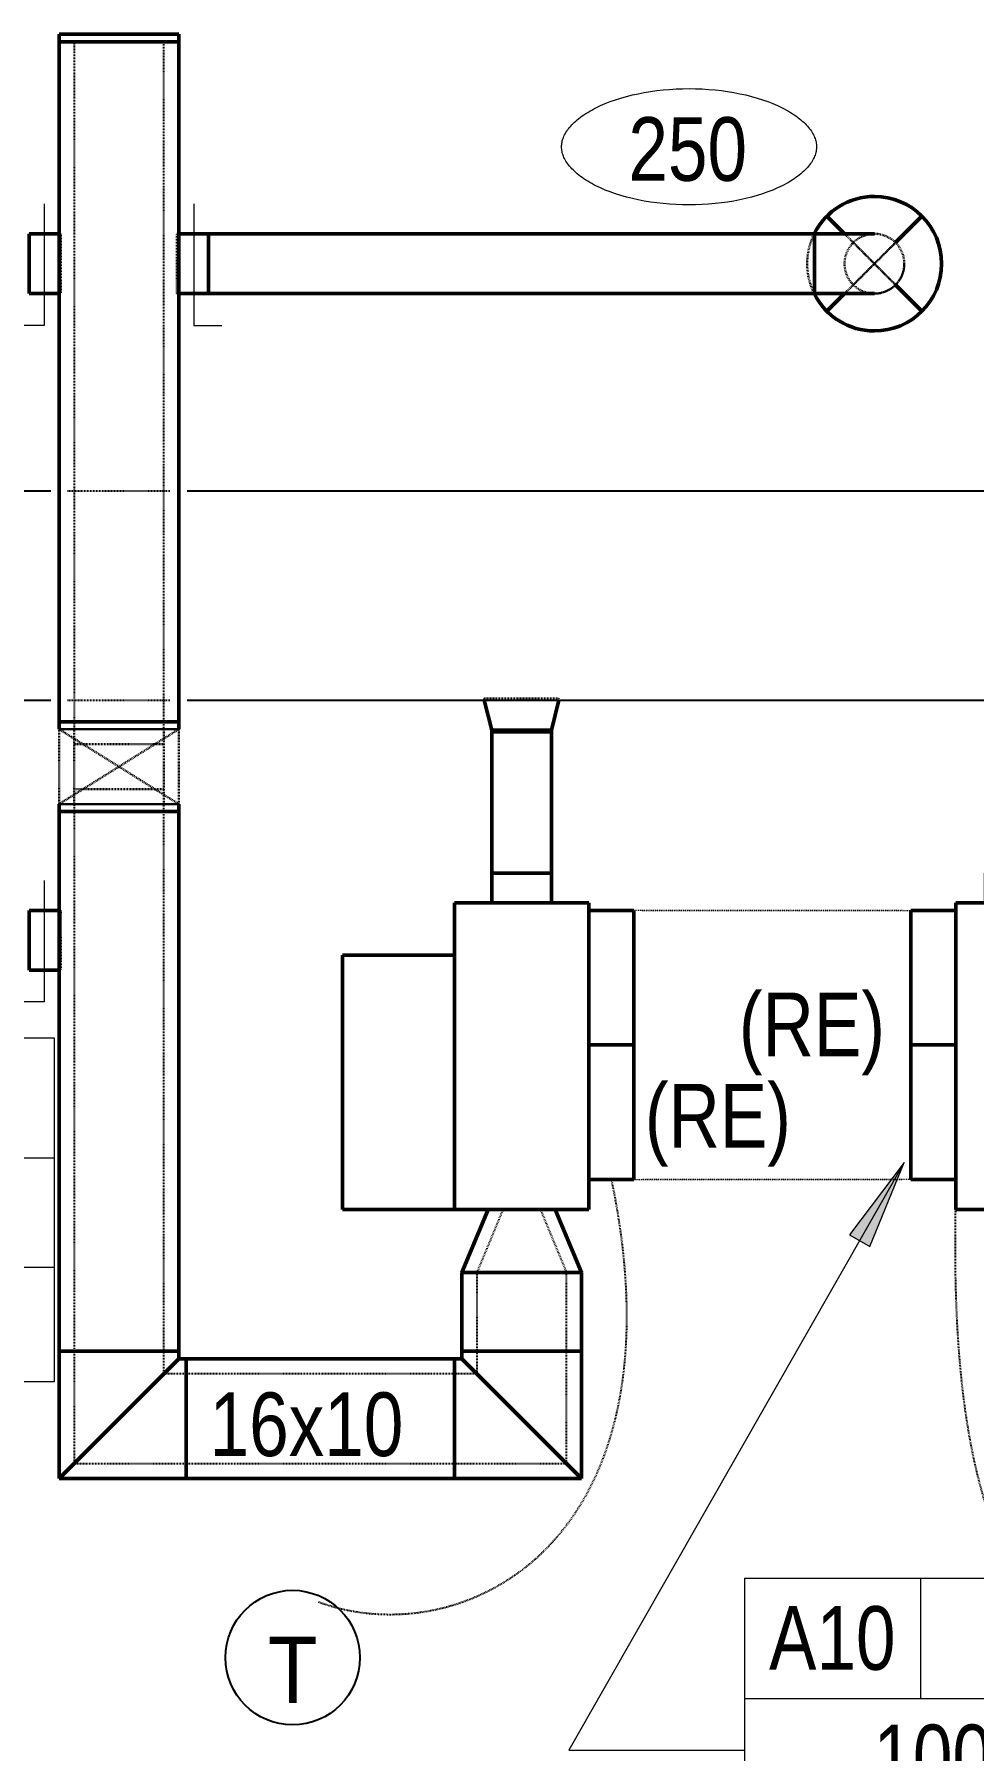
# Model space of a CAD drawing. Header units: inches. Extents: x 12453 to 15257, y -272 to 1517.
# Drawn here: x 14473.7 to 14599.4, y 464.9 to 694.5 of the extents above; entities that cross this region are included whole.
import ezdxf

# ---------------------------------------------------------------- set-up
doc = ezdxf.new("R2010")
doc.units = ezdxf.units.IN
doc.header["$MEASUREMENT"] = 0
for name, pattern in [('_ Hidden  _below_ behind_ beyond_', [0.09375, 0.0625, -0.03125]), ('Dash', [0.25, 0.125, -0.125]), ('Hidden 1_16_', [0.09375, 0.0625, -0.03125]), ('Hidden 1_32_', [0.0625, 0.03125, -0.03125])]:
    doc.linetypes.add(name, pattern=pattern)
for name, color, linetype, lineweight in [('A-DETL', 90, 'Continuous', 9), ('A-DETL-DEMO', 6, 'Continuous', 18), ('G-ANNO-TEXT', 231, 'Continuous', 9), ('M-EQPM', 50, 'Continuous', 18), ('M-EQPM-HDLN', 50, 'Continuous', 18), ('M-EQPM-IDEN', 50, 'Continuous', 20), ('M-HVAC-CDFF', 50, 'Continuous', 50), ('M-HVAC-CDFF-IDEN', 2, 'Continuous', 20), ('M-HVAC-DUCT', 70, 'Continuous', 18), ('M-HVAC-DUCT-ANNO', 70, 'Continuous', 18), ('M-HVAC-DUCT-IDEN', 70, 'Continuous', 20)]:
    doc.layers.add(name, color=color, linetype=linetype, lineweight=lineweight)
doc.styles.add('Swis721 BT', font='swiss.ttf', dxfattribs={"width": 0.8, "height": 8.514638})
doc.styles.add('Trebuchet MS', font='trebuc.ttf', dxfattribs={"height": 8.861538})

# ---------------------------------------------------------------- blocks, each defined once
blk = doc.blocks.new('Nailor D35SST 3-10 - Nailor D35SST 3-10-3150735-3RD FLOOR PLAN - NEW')
at = {"layer": 'M-EQPM', "lineweight": 50}
for p, q in [((-24, -13.5), (-24, 20.5)), ((-9, 20.5), (-24, 20.5)), ((-9, 20.5), (-9, -13.5)), ((9, 20.5), (-9, 20.5)), ((-9, 20.5), (-9, -20.5)), ((9, -20.5), (9, 20.5)), ((15, 16.5), (9, 16.5)), ((15, -1.5), (15, 16.5)), ((9, -1.5), (15, -1.5)), ((15, -1.5), (9, -1.5)), ((15, -19.5), (15, -1.5)), ((-24, -13.5), (-9, -13.5)), ((-9, -20.5), (9, -20.5)), ((-5, -20.5), (-5, -24.5)), ((5, -24.5), (5, -20.5)), ((9, -19.5), (15, -19.5)), ((5, -24.5), (-5, -24.5))]:
    blk.add_line(p, q, dxfattribs=at)
at = {"layer": 'M-EQPM-HDLN', "linetype": 'Dash', "lineweight": 9}
for p, q in [((15, 16.5), (50.98, 16.5)), ((50.98, -19.5), (15, -19.5))]:
    blk.add_line(p, q, dxfattribs=at)
blk = doc.blocks.new('Nailor D35SST 3-8 - Nailor D35SST 3-8-V199-3RD FLOOR PLAN - NEW')
at = {"layer": 'M-EQPM', "lineweight": 50}
for p, q in [((-4, 24.5), (-4, 20.5)), ((-4, 24.5), (4, 24.5)), ((4, 20.5), (4, 24.5)), ((9, 20.5), (-9, 20.5)), ((-9, 20.5), (-9, -20.5)), ((9, -20.5), (9, 20.5)), ((15, 19.5), (9, 19.5)), ((15, 1.5), (15, 19.5)), ((-24, -20.5), (-24, 13.5)), ((-9, 13.5), (-24, 13.5)), ((-9, 13.5), (-9, -20.5)), ((15, 1.5), (9, 1.5)), ((9, 1.5), (15, 1.5)), ((15, -16.5), (15, 1.5)), ((9, -16.5), (15, -16.5)), ((-24, -20.5), (-9, -20.5)), ((-9, -20.5), (9, -20.5))]:
    blk.add_line(p, q, dxfattribs=at)
at = {"layer": 'M-EQPM-HDLN', "linetype": 'Dash', "lineweight": 9}
for p, q in [((50.98, 19.5), (15, 19.5)), ((15, -16.5), (50.98, -16.5))]:
    blk.add_line(p, q, dxfattribs=at)
blk = doc.blocks.new('Rectangular Endcap - Standard-2903971-3RD FLOOR PLAN - NEW')
at = {"layer": 'M-HVAC-DUCT', "lineweight": 50}
for p, q in [((0, -8), (0, 8)), ((0, 8), (1, 8)), ((1, 8), (1, -8)), ((1, -8), (0, -8))]:
    blk.add_line(p, q, dxfattribs=at)
blk = doc.blocks.new('Rectangular Transition - Angle - 45 Degree-3187176-3RD FLOOR PLAN - NEW')
at = {"layer": 'M-HVAC-DUCT', "lineweight": 50}
for p, q in [((0, 4.5), (8.45, 8)), ((8.45, 8), (8.45, -8)), ((8.45, -8), (0, -4.5))]:
    blk.add_line(p, q, dxfattribs=at)
blk = doc.blocks.new('Rectangular Elbow - Mitered - Standard-2784864-3RD FLOOR PLAN - NEW')
at = {"layer": 'M-HVAC-DUCT', "lineweight": 50}
for p, q in [((-9, -8), (-9, 8)), ((-9, 8), (-8, 8)), ((8, 9), (-8, 9)), ((-8, 9), (-8, 8)), ((8, -8), (8, 9)), ((8, -8), (-9, -8))]:
    blk.add_line(p, q, dxfattribs=at)
blk = doc.blocks.new('Round Diffuser _R-OMNI_ - R-OMNI-08-V179-3RD FLOOR PLAN - NEW')
at = {"layer": 'A-DETL-DEMO', "linetype": 'Hidden 1_16_', "lineweight": 30}
for p, q in [((-4, 4), (2.83, -2.83)), ((4, 4), (-2.83, -2.83))]:
    blk.add_line(p, q, dxfattribs=at)
blk.add_arc((0, 0), 9, 63.5827, 116.4173, dxfattribs=at)
at = {"layer": 'M-HVAC-CDFF'}
for p, q in [((-6.36, 6.36), (-4, 4)), ((6.36, 6.36), (4, 4)), ((-2.83, -2.83), (-6.36, -6.36)), ((2.83, -2.83), (6.36, -6.36))]:
    blk.add_line(p, q, dxfattribs=at)
for start, end in [(116.4298, 180), (360, 63.5702), (180, 360)]:
    blk.add_arc((0, 0), 9, start, end, dxfattribs=at)
blk = doc.blocks.new('Rectangular Elbow - Mitered - Single Thickness Vanes - Standard-3189474-3RD FLOOR PLAN - NEW')
at = {"layer": 'A-DETL-DEMO', "linetype": 'Hidden 1_16_', "lineweight": 30}
for p, q in [((14493.01, 601.53), (14477.01, 601.53)), ((14477.01, 591.53), (14477.01, 601.53)), ((14493.01, 601.53), (14493.01, 591.53)), ((14477.01, 591.53), (14493.01, 591.53))]:
    blk.add_line(p, q, dxfattribs=at)
at = {"layer": 'M-HVAC-DUCT', "lineweight": 50}
for p, q in [((14477.01, 591.53), (14477.01, 590.53)), ((14493.01, 590.53), (14477.01, 590.53)), ((14493.01, 590.53), (14493.01, 591.53))]:
    blk.add_line(p, q, dxfattribs=at)
blk = doc.blocks.new('Rectangular Elbow - Mitered - Single Thickness Vanes - Standard-V200-3RD FLOOR PLAN - NEW')
at = {"layer": 'A-DETL-DEMO', "linetype": 'Hidden 1_16_', "lineweight": 30}
for p, q in [((14477.01, 591.53), (14477.01, 601.53)), ((14493.01, 601.53), (14493.01, 591.53)), ((14493.01, 591.53), (14477.01, 591.53))]:
    blk.add_line(p, q, dxfattribs=at)
at = {"layer": 'M-HVAC-DUCT', "lineweight": 50}
for p, q in [((14477.01, 601.53), (14477.01, 602.53)), ((14477.01, 602.53), (14493.01, 602.53)), ((14493.01, 602.53), (14493.01, 601.53))]:
    blk.add_line(p, q, dxfattribs=at)
blk = doc.blocks.new('Round Takeoff - Standard w_ VD-V221-3RD FLOOR PLAN - NEW')
at = {"layer": 'A-DETL-DEMO', "linetype": 'Hidden 1_16_', "lineweight": 30}
for p, q in [((-0.24, 4), (0, 4)), ((-0.24, 4), (-0.24, 0)), ((-0.24, 0), (-0.24, -4)), ((0, -4), (-0.24, -4))]:
    blk.add_line(p, q, dxfattribs=at)
at = {"layer": 'M-HVAC-DUCT'}
for p, q in [((2, 8), (2, -8.25)), ((2, -8.25), (5.75, -8.25))]:
    blk.add_line(p, q, dxfattribs=at)
at = {"layer": 'M-HVAC-DUCT', "lineweight": 50}
for p, q in [((0, 4), (4, 4)), ((4, 0), (4, 4)), ((4, -4), (4, 0)), ((4, -4), (0, -4))]:
    blk.add_line(p, q, dxfattribs=at)
blk = doc.blocks.new('Round Takeoff - Standard w_ VD-V214-3RD FLOOR PLAN - NEW')
at = {"layer": 'A-DETL-DEMO', "linetype": 'Hidden 1_16_', "lineweight": 30}
for p, q in [((-0.24, 4), (0, 4)), ((-0.24, 4), (-0.24, 0)), ((-0.24, 0), (-0.24, -4)), ((0, -4), (-0.24, -4))]:
    blk.add_line(p, q, dxfattribs=at)
at = {"layer": 'M-HVAC-DUCT'}
for p, q in [((2, 8.25), (5.75, 8.25)), ((2, -8), (2, 8.25))]:
    blk.add_line(p, q, dxfattribs=at)
at = {"layer": 'M-HVAC-DUCT', "lineweight": 50}
for p, q in [((0, 4), (4, 4)), ((4, 0), (4, 4)), ((4, -4), (4, 0)), ((4, -4), (0, -4))]:
    blk.add_line(p, q, dxfattribs=at)
blk = doc.blocks.new('Round Elbow - 1 D-V243-3RD FLOOR PLAN - NEW')
at = {"layer": 'A-DETL-DEMO', "linetype": 'Hidden 1_16_', "lineweight": 30}
blk.add_line((14765.66, 581.52), (14765.66, 581.53), dxfattribs=at)
at = {"layer": 'A-DETL-DEMO', "linetype": 'Hidden 1_16_', "lineweight": 30, "flags": 128}
blk.add_lwpolyline([(14757.66, 581.53), (14757.66, 581.52), (14757.66, 581.52)], dxfattribs=at)
at = {"layer": 'A-DETL-DEMO', "linetype": 'Hidden 1_16_', "lineweight": 30}
for start, end in [(180, 270), (270, 0)]:
    blk.add_arc((14761.66, 581.52), 4, start, end, dxfattribs=at)
at = {"layer": 'M-HVAC-DUCT', "lineweight": 50}
for p, q in [((14757.66, 589.52), (14761.66, 589.52)), ((14761.66, 589.52), (14765.66, 589.52))]:
    blk.add_line(p, q, dxfattribs=at)
at = {"layer": 'M-HVAC-DUCT', "lineweight": 50, "flags": 128}
for points in [[(14757.66, 589.52), (14757.66, 589.2), (14757.66, 588.88), (14757.66, 588.56), (14757.66, 588.25), (14757.66, 587.93), (14757.66, 587.62), (14757.66, 587.31), (14757.66, 587.01), (14757.66, 586.7), (14757.66, 586.41), (14757.66, 586.11), (14757.66, 585.83), (14757.66, 585.55), (14757.66, 585.27), (14757.66, 585.01), (14757.66, 584.74), (14757.66, 584.49), (14757.66, 584.25), (14757.66, 584.01), (14757.66, 583.78), (14757.66, 583.57), (14757.66, 583.36), (14757.66, 583.16), (14757.66, 582.97), (14757.66, 582.79), (14757.66, 582.62), (14757.66, 582.47), (14757.66, 582.32), (14757.66, 582.19), (14757.66, 582.07), (14757.66, 581.96), (14757.66, 581.86), (14757.66, 581.77), (14757.66, 581.7), (14757.66, 581.64), (14757.66, 581.59), (14757.66, 581.56), (14757.66, 581.53)], [(14765.66, 581.53), (14765.66, 581.55), (14765.66, 581.58), (14765.66, 581.62), (14765.66, 581.68), (14765.66, 581.75), (14765.66, 581.83), (14765.66, 581.93), (14765.66, 582.04), (14765.66, 582.15), (14765.66, 582.28), (14765.66, 582.43), (14765.66, 582.58), (14765.66, 582.74), (14765.66, 582.92), (14765.66, 583.11), (14765.66, 583.3), (14765.66, 583.51), (14765.66, 583.72), (14765.66, 583.95), (14765.66, 584.18), (14765.66, 584.43), (14765.66, 584.68), (14765.66, 584.93), (14765.66, 585.2), (14765.66, 585.47), (14765.66, 585.75), (14765.66, 586.04), (14765.66, 586.33), (14765.66, 586.62), (14765.66, 586.92), (14765.66, 587.23), (14765.66, 587.54), (14765.66, 587.85), (14765.66, 588.16), (14765.66, 588.48), (14765.66, 588.8), (14765.66, 589.12), (14765.66, 589.44), (14765.66, 589.52)]]:
    blk.add_lwpolyline(points, dxfattribs=at)
blk = doc.blocks.new('Round Takeoff - Conical - Standard-V242-3RD FLOOR PLAN - NEW')
at = {"layer": 'A-DETL-DEMO', "linetype": 'Hidden 1_16_', "lineweight": 30}
for p, q in [((-0.24, 5), (0, 5)), ((-0.24, 5), (-0.24, 0)), ((-0.24, 0), (-0.24, -5)), ((0, -5), (-0.24, -5))]:
    blk.add_line(p, q, dxfattribs=at)
at = {"layer": 'M-HVAC-DUCT', "lineweight": 50}
for p, q in [((0, 5), (4, 4)), ((4, 4), (4.25, 4)), ((4, 4), (4, 0)), ((4.25, 0), (4.25, 4)), ((4, 0), (4, -4)), ((4.25, -4), (4.25, 0)), ((4, -4), (0, -5)), ((4.25, -4), (4, -4))]:
    blk.add_line(p, q, dxfattribs=at)
blk = doc.blocks.new('Diffuser Tag - Diffuser Tag _GPI_ - Airflow Only-1174567-3RD FLOOR PLAN - NEW')
at = {"layer": 'M-HVAC-CDFF-IDEN'}
for points, knots in [([(-0.2734, 0), (-0.2734, 0.0021), (-0.273, 0.0065), (-0.2703, 0.0153), (-0.2634, 0.0269), (-0.2481, 0.0414), (-0.2191, 0.0592), (-0.1685, 0.0762), (-0.0956, 0.0835), (-0.0228, 0.0762), (0.0278, 0.0592), (0.0568, 0.0414), (0.0721, 0.0269), (0.079, 0.0153), (0.0817, 0.0065), (0.0821, 0.0021), (0.0821, 0)], [0, 0, 0, 0, 0.098175, 0.19635, 0.392699, 0.589049, 0.785398, 1.178097, 1.570796, 1.963495, 2.356194, 2.552544, 2.748894, 2.945243, 3.043418, 3.141593, 3.141593, 3.141593, 3.141593]), ([(0.0821, 0), (0.0821, -0.0021), (0.0817, -0.0065), (0.079, -0.0153), (0.0721, -0.0269), (0.0568, -0.0414), (0.0278, -0.0592), (-0.0228, -0.0762), (-0.0956, -0.0835), (-0.1685, -0.0762), (-0.2191, -0.0592), (-0.2481, -0.0414), (-0.2634, -0.0269), (-0.2703, -0.0153), (-0.273, -0.0065), (-0.2734, -0.0021), (-0.2734, 0)], [3.141593, 3.141593, 3.141593, 3.141593, 3.239767, 3.337942, 3.534292, 3.730641, 3.926991, 4.31969, 4.712389, 5.105088, 5.497787, 5.694137, 5.890486, 6.086836, 6.185011, 6.283185, 6.283185, 6.283185, 6.283185])]:
    blk.add_open_spline(points, degree=3, knots=knots, dxfattribs=at)
blk = doc.blocks.new('Mechanical Equipment Tag - VAV-1159225-3RD FLOOR PLAN - NEW')
at = {"layer": 'M-EQPM-IDEN'}
for p, q in [((0.0512, -0.1709), (0.0512, -0.6506)), ((0.0512, -0.1709), (0.613, -0.1709)), ((0.2971, -0.3386), (0.2971, -0.1709)), ((0.613, -0.1709), (0.613, -0.6506)), ((0.0512, -0.3386), (0.613, -0.3386)), ((0.0512, -0.491), (0.613, -0.491)), ((0.613, -0.6506), (0.0512, -0.6506))]:
    blk.add_line(p, q, dxfattribs=at)

msp = doc.modelspace()

# ---------------------------------------------------------------- hatches: boundary and pattern name
at = {"layer": 'M-EQPM-IDEN'}
msp.add_hatch(color=256, dxfattribs=at).paths.add_polyline_path([(14590.11, 543.54), (14582.79, 533.9), (14585.53, 532.33)], flags=0)

# ---------------------------------------------------------------- linework, layer by layer
at = {"layer": 'A-DETL', "lineweight": 50}
for p, q in [((14477.01, 501.29), (14493.01, 517.29)), ((14546.91, 501.29), (14530.91, 517.29))]:
    msp.add_line(p, q, dxfattribs=at)
at = {"layer": 'A-DETL', "lineweight": 25}
msp.add_circle((14508.26, 477.31), 9, dxfattribs=at)
at = {"layer": 'A-DETL', "linetype": '_ Hidden  _below_ behind_ beyond_', "lineweight": 25}
msp.add_open_spline([(14550.91, 541.29), (14561.04, 492.68), (14531.19, 477.54), (14511.65, 484.74)], degree=3, dxfattribs=at)
msp.add_open_spline([(14967.81, 310.04), (14955.3, 360.5), (14847.14, 379.72), (14709.96, 432.59), (14616, 463.53), (14596.3, 499.2), (14597.01, 537.29)], degree=3, knots=[0, 0, 0, 0, 9.095237, 19.572799, 28.015202, 33.25027, 33.25027, 33.25027, 33.25027], dxfattribs=at)
at = {"layer": 'A-DETL-DEMO', "linetype": 'Hidden 1_16_', "lineweight": 25}
for p, q in [((14478.14, 633.42), (14491.89, 633.42)), ((14478.14, 605.42), (14491.89, 605.42))]:
    msp.add_line(p, q, dxfattribs=at)
at = {"layer": 'A-DETL-DEMO', "linetype": 'Hidden 1_16_', "lineweight": 30}
for p, q in [((14479.01, 593.53), (14479.01, 601.53)), ((14479.01, 591.53), (14479.01, 599.53)), ((14479.01, 599.53), (14491.01, 599.53)), ((14491.01, 601.53), (14491.01, 591.53)), ((14491.01, 599.53), (14491.01, 593.53)), ((14491.01, 593.53), (14479.01, 593.53)), ((14491.01, 593.53), (14479.01, 593.53))]:
    msp.add_line(p, q, dxfattribs=at)
at = {"layer": 'M-EQPM-IDEN'}
for p, q in [((14590.11, 543.54), (14545.22, 464.91)), ((14590.11, 543.54), (14582.79, 533.9)), ((14585.53, 532.33), (14590.11, 543.54)), ((14582.79, 533.9), (14585.53, 532.33)), ((14545.22, 464.91), (14568.72, 464.91))]:
    msp.add_line(p, q, dxfattribs=at)
at = {"layer": 'M-HVAC-DUCT', "lineweight": 50}
for p, q in [((14477.01, 693.53), (14493.01, 693.53)), ((14477.01, 693.53), (14477.01, 602.53)), ((14493.01, 693.53), (14493.01, 602.53)), ((14578.13, 667.83), (14497.01, 667.83)), ((14497.01, 659.83), (14497.01, 667.83)), ((14578.13, 667.83), (14578.13, 659.83)), ((14497.01, 659.83), (14578.13, 659.83)), ((14493.01, 602.53), (14477.01, 602.53)), ((14534.91, 601.17), (14534.91, 582.29)), ((14534.91, 601.17), (14542.91, 601.17)), ((14542.91, 582.29), (14542.91, 601.17)), ((14477.01, 590.53), (14493.01, 590.53)), ((14477.01, 518.29), (14477.01, 590.53)), ((14493.01, 518.29), (14493.01, 590.53)), ((14542.91, 582.29), (14534.91, 582.29)), ((14530.91, 528.84), (14546.91, 528.84)), ((14530.91, 518.29), (14530.91, 528.84)), ((14546.91, 518.29), (14546.91, 528.84)), ((14493.01, 518.29), (14477.01, 518.29)), ((14494.01, 501.29), (14494.01, 517.29)), ((14494.01, 517.29), (14529.91, 517.29)), ((14529.91, 517.29), (14529.91, 501.29)), ((14546.91, 518.29), (14530.91, 518.29)), ((14494.01, 501.29), (14529.91, 501.29))]:
    msp.add_line(p, q, dxfattribs=at)
at = {"layer": 'M-HVAC-DUCT', "linetype": 'Hidden 1_32_', "lineweight": 25}
for p, q in [((14479.01, 693.53), (14479.01, 601.53)), ((14491.01, 601.53), (14491.01, 693.53)), ((14479.01, 591.53), (14479.01, 503.29)), ((14491.01, 515.29), (14491.01, 591.53)), ((14536.41, 537.29), (14532.91, 528.84)), ((14541.41, 537.29), (14544.91, 528.84)), ((14532.91, 528.84), (14532.91, 515.29)), ((14544.91, 503.29), (14544.91, 528.84)), ((14532.91, 515.29), (14491.01, 515.29)), ((14479.01, 503.29), (14544.91, 503.29))]:
    msp.add_line(p, q, dxfattribs=at)
at = {"layer": 'M-HVAC-DUCT', "lineweight": 25}
for p, q in [((14319.64, 633.42), (14475.89, 633.42)), ((14494.14, 633.42), (14621, 633.42)), ((14319.64, 605.42), (14475.89, 605.42)), ((14494.14, 605.42), (14621, 605.42))]:
    msp.add_line(p, q, dxfattribs=at)
at = {"layer": 'M-HVAC-DUCT-ANNO', "linetype": 'Hidden 1_16_', "lineweight": 30}
for p, q in [((14583.3, 666.66), (14588.96, 661)), ((14588.96, 666.66), (14583.3, 661)), ((14477.01, 591.53), (14493.01, 601.53)), ((14493.01, 591.53), (14477.01, 601.53)), ((14477.01, 591.53), (14477.01, 601.53)), ((14477.01, 601.53), (14493.01, 601.53)), ((14493.01, 601.53), (14493.01, 591.53)), ((14493.01, 591.53), (14477.01, 591.53))]:
    msp.add_line(p, q, dxfattribs=at)
for start, end in [(0, 180), (180, 0)]:
    msp.add_arc((14586.13, 663.83), 4, start, end, dxfattribs=at)

# ---------------------------------------------------------------- block references
at = {"layer": 'M-EQPM', "lineweight": 50}
msp.add_blockref('Nailor D35SST 3-8 - Nailor D35SST 3-8-V199-3RD FLOOR PLAN - NEW', (14538.91, 557.79), dxfattribs=at)
at = {"layer": 'M-EQPM', "lineweight": 50, "rotation": 180}
msp.add_blockref('Nailor D35SST 3-10 - Nailor D35SST 3-10-3150735-3RD FLOOR PLAN - NEW', (14606.01, 557.79), dxfattribs=at)
at = {"layer": 'M-EQPM-IDEN', "xscale": 95.99999999999994, "yscale": 95.99999999999994, "zscale": 95.99999999999994}
for p in [(14417.5, 576.67), (14563.81, 504.35)]:
    msp.add_blockref('Mechanical Equipment Tag - VAV-1159225-3RD FLOOR PLAN - NEW', p, dxfattribs=at)
at = {"layer": 'M-HVAC-CDFF', "linetype": 'Hidden 1_16_', "lineweight": 30, "extrusion": (0, 0, -1), "rotation": 270.0000000000008}
msp.add_blockref('Round Diffuser _R-OMNI_ - R-OMNI-08-V179-3RD FLOOR PLAN - NEW', (-14586.13, 663.83), dxfattribs=at)
at = {"layer": 'M-HVAC-CDFF-IDEN', "xscale": 95.99999999999994, "yscale": 95.99999999999994, "zscale": 95.99999999999994}
msp.add_blockref('Diffuser Tag - Diffuser Tag _GPI_ - Airflow Only-1174567-3RD FLOOR PLAN - NEW', (14570.5, 679.48), dxfattribs=at)
at = {"layer": 'M-HVAC-DUCT', "lineweight": 50}
for name, p, rotation in [('Rectangular Endcap - Standard-2903971-3RD FLOOR PLAN - NEW', (14485.01, 693.53), 90), ('Rectangular Transition - Angle - 45 Degree-3187176-3RD FLOOR PLAN - NEW', (14538.91, 537.29), 270), ('Rectangular Elbow - Mitered - Standard-2784864-3RD FLOOR PLAN - NEW', (14485.01, 509.29), 270)]:
    msp.add_blockref(name, p, dxfattribs=dict(at, rotation=rotation))
at = {"layer": 'M-HVAC-DUCT', "linetype": 'Hidden 1_16_', "lineweight": 30, "extrusion": (0, 0, -1)}
for p in [(-14477.01, 663.83), (-14477.01, 573.29)]:
    msp.add_blockref('Round Takeoff - Standard w_ VD-V221-3RD FLOOR PLAN - NEW', p, dxfattribs=at)
for name, p, rotation in [('Round Takeoff - Standard w_ VD-V214-3RD FLOOR PLAN - NEW', (-14493.01, 663.83), 180), ('Round Takeoff - Conical - Standard-V242-3RD FLOOR PLAN - NEW', (-14538.91, 605.42), 270)]:
    msp.add_blockref(name, p, dxfattribs=dict(at, rotation=rotation))
at = {"layer": 'M-HVAC-DUCT', "linetype": 'Hidden 1_16_', "lineweight": 30, "rotation": 90}
msp.add_blockref('Round Elbow - 1 D-V243-3RD FLOOR PLAN - NEW', (15167.65, -14097.83), dxfattribs=at)
at = {"layer": 'M-HVAC-DUCT', "linetype": 'Hidden 1_16_', "lineweight": 30}
for name in ['Rectangular Elbow - Mitered - Single Thickness Vanes - Standard-V200-3RD FLOOR PLAN - NEW', 'Rectangular Elbow - Mitered - Single Thickness Vanes - Standard-3189474-3RD FLOOR PLAN - NEW']:
    msp.add_blockref(name, (0, 0), dxfattribs=at)
at = {"layer": 'M-HVAC-DUCT', "lineweight": 50}
msp.add_blockref('Rectangular Elbow - Mitered - Standard-2784864-3RD FLOOR PLAN - NEW', (14538.91, 509.29), dxfattribs=at)

# ---------------------------------------------------------------- texts
at = {"layer": 'G-ANNO-TEXT', "color": 7, "attachment_point": 1}
for s, insert, char_height, width, line_spacing_factor, style in [('(RE)', (14567.99, 566.3), 8.515, 22.356, 1.00667, 'Swis721 BT'), ('(RE)', (14555.4, 554.08), 8.515, 22.356, 1.00667, 'Swis721 BT'), ('T', (14505.07, 480.1), 8.86, 8.424, 1.032839, 'Trebuchet MS')]:
    msp.add_mtext(s, dxfattribs=dict(at, insert=insert, char_height=char_height, width=width, line_spacing_factor=line_spacing_factor, style=style))
at = {"layer": 'M-EQPM-IDEN', "lineweight": 9, "char_height": 8.515, "attachment_point": 2, "line_spacing_factor": 1.00667, "style": 'Swis721 BT'}
for s, insert, width in [('A10', (14580.49, 484.19), 19.764), ('1000', (14596.57, 468.34), 25.056)]:
    msp.add_mtext(s, dxfattribs=dict(at, insert=insert, width=width))
at = {"layer": 'M-HVAC-CDFF-IDEN', "lineweight": 9, "insert": (14561.14, 683.44), "char_height": 8.515, "width": 18.792, "attachment_point": 2, "line_spacing_factor": 1.00667, "style": 'Swis721 BT'}
msp.add_mtext('250', dxfattribs=at)
at = {"layer": 'M-HVAC-DUCT-IDEN', "lineweight": 9, "insert": (14510.11, 512.79), "char_height": 8.515, "width": 30.456, "attachment_point": 2, "line_spacing_factor": 1.00667, "style": 'Swis721 BT'}
msp.add_mtext('16x10', dxfattribs=at)

doc.saveas('drawing.dxf')
